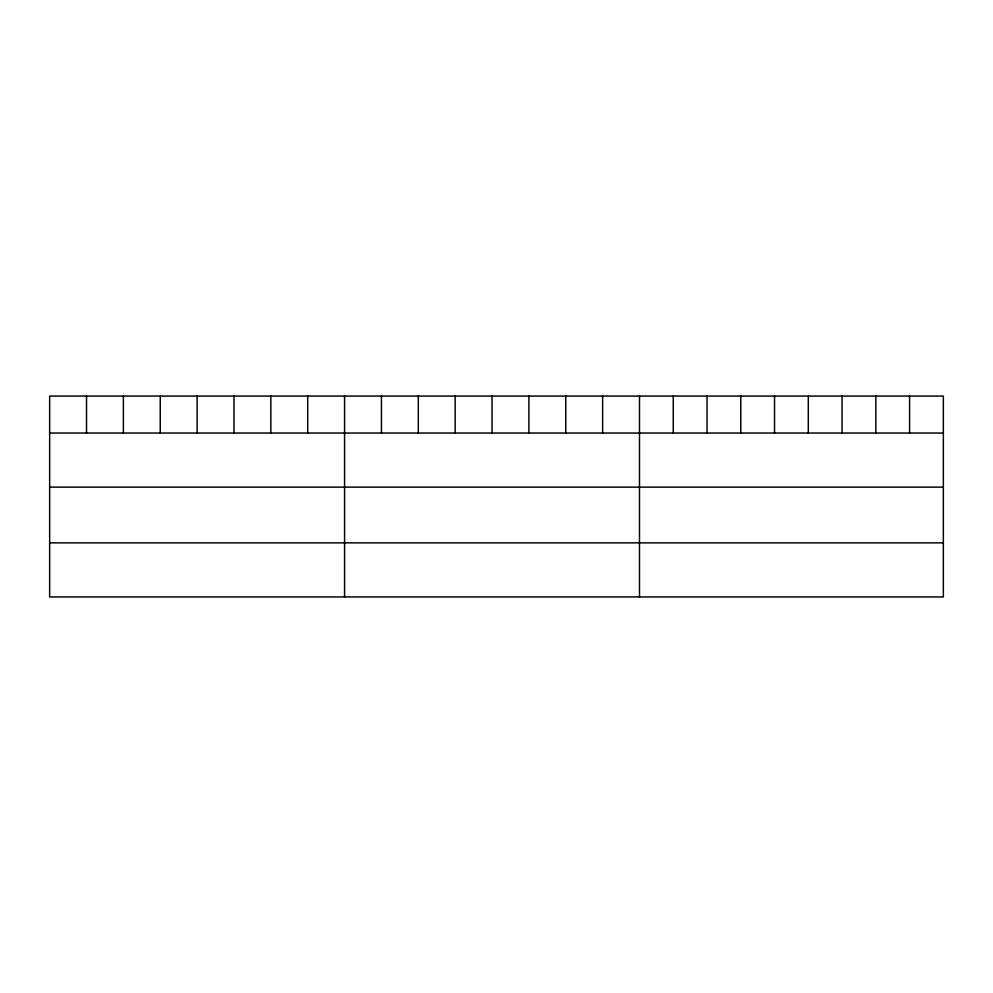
<?xml version="1.0" encoding="UTF-8"?>
<svg xmlns="http://www.w3.org/2000/svg" width="993" height="993" viewBox="0 0 993 993"><rect width="100%" height="100%" fill="white"/><g stroke="black" fill="none" stroke-linecap="round" stroke-linejoin="round"><path stroke-width="1.49" d="M943.35 433.035L943.35 596.942L49.65 596.942L49.65 396.058L943.35 396.058L943.35 433.035L49.65 433.035M49.65 487.129L943.35 487.129M49.65 542.861L943.35 542.861M909.588 396.058L909.588 433.035M875.826 396.058L875.826 433.035M842.064 396.058L842.064 433.035M808.302 396.058L808.302 433.035M774.54 396.058L774.54 433.035M740.778 396.058L740.778 433.035M707.016 396.058L707.016 433.035M673.254 396.058L673.254 433.035M639.492 396.058L639.492 596.942M602.627 396.058L602.627 433.035M565.762 396.058L565.762 433.035M528.897 396.058L528.897 433.035M492.031 396.058L492.031 433.035M455.166 396.058L455.166 433.035M418.301 396.058L418.301 433.035M381.436 396.058L381.436 433.035M344.571 396.058L344.571 596.942M307.706 396.058L307.706 433.035M270.841 396.058L270.841 433.035M233.976 396.058L233.976 433.035M197.111 396.058L197.111 433.035M160.245 396.058L160.245 433.035M123.38 396.058L123.38 433.035M86.515 396.058L86.515 433.035"/></g></svg>
